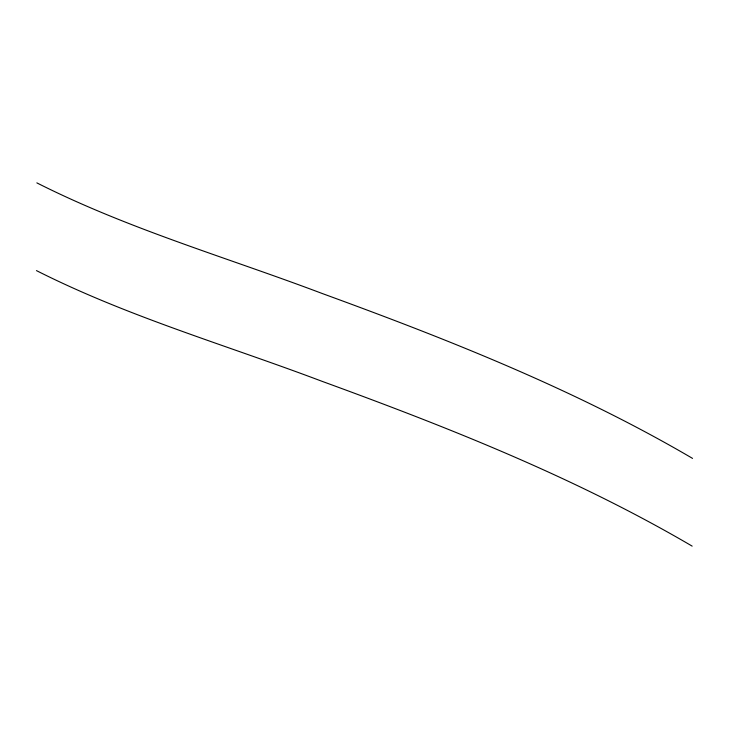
<?xml version="1.0" encoding="UTF-8"?>
<svg xmlns="http://www.w3.org/2000/svg" width="729" height="729" viewBox="0 0 729 729"><rect width="100%" height="100%" fill="white"/><g stroke="black" fill="none" stroke-linecap="round" stroke-linejoin="round"><path stroke-width="1.09" d="M36.842 182.87C128.031 228.924 226.701 257.392 321.999 293.423C449.055 339.796 575.582 389.842 692.55 458.395M36.45 270.605C127.639 316.65 226.309 345.127 321.607 381.158C448.663 427.531 575.19 477.577 692.158 546.13"/></g></svg>
